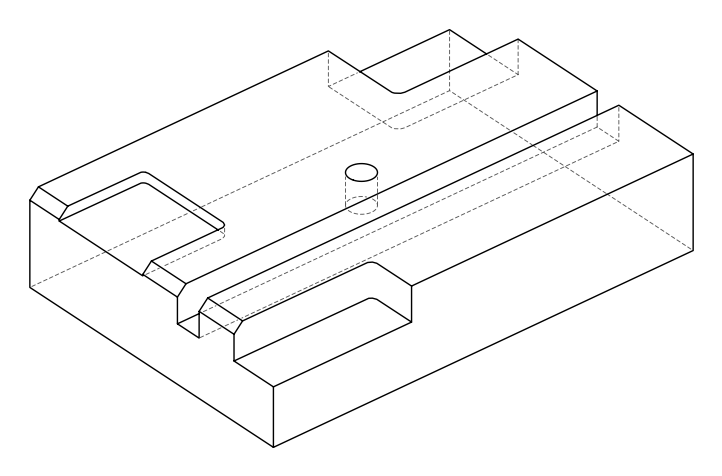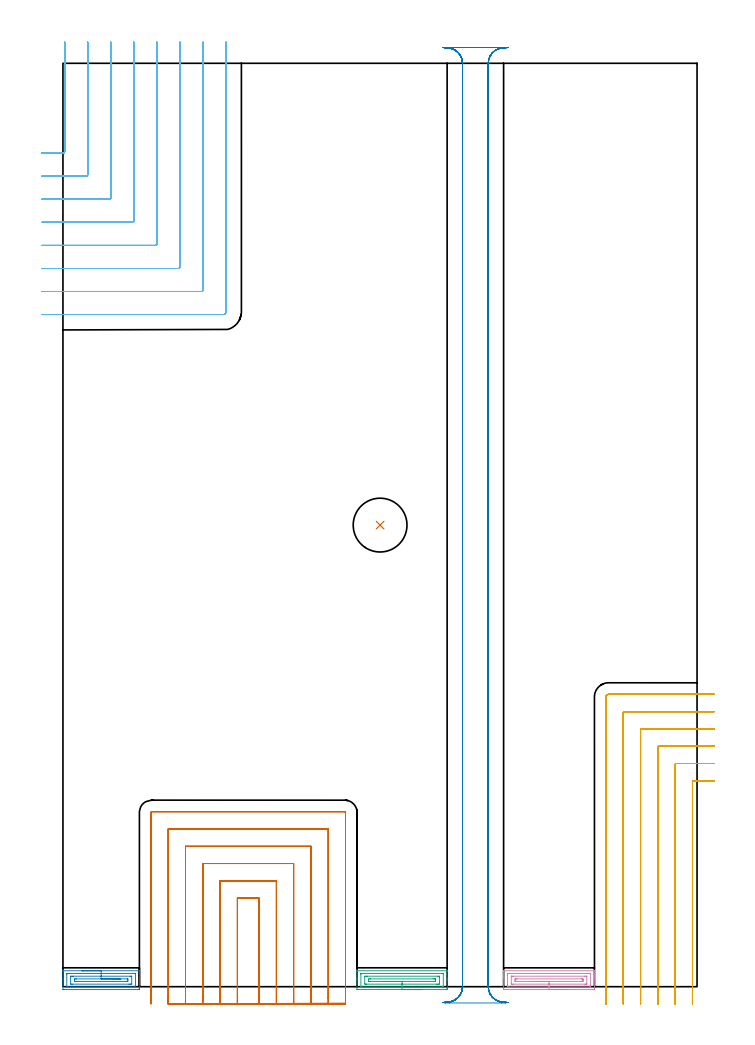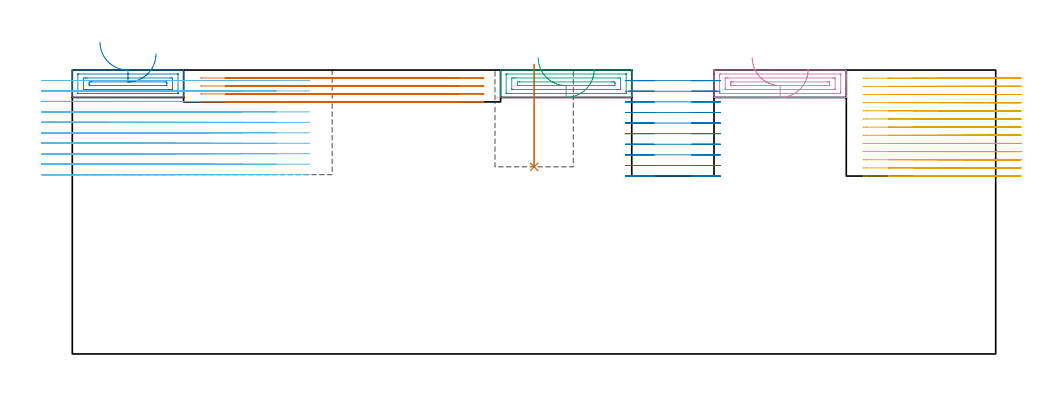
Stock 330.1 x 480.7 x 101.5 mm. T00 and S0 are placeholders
(PLAN: 8 operations, 5 tool changes, 98.4 min)
(1 INDEXABLE_INSERT_DRILL_BLIND_HOLE_FROM_SOLID | STEP1POCKET | UGT0302_007 | 0.15 min | 21280 mm3)
(2 AREA_MILL | FG_CHAMFER_SURFACE | UGT0205_001 | 1.48 min | 2188 mm3)
(3 AREA_MILL_1 | FG_CHAMFER_SURFACE_1 | UGT0205_001 | 1.71 min | 2808 mm3)
(4 AREA_MILL_2 | FG_CHAMFER_SURFACE_2 | UGT0205_001 | 1.72 min | 2829 mm3)
(5 MILL_CORNER_NOTCH_RECTANGULAR | CORNER_NOTCH_RECTANGULAR | NXT0201_011 | Follow Part, ap 3, ae 75% | 29.39 min | 319500 mm3)
(6 MILL_CORNER_NOTCH_RECTANGULAR_1 | CORNER_NOTCH_RECTANGULAR_1 | NXT0201_012 | Follow Part, ap 4, ae 75% | 26.9 min | 481570 mm3)
(7 MILL_SLOT | SLOT_PARTIAL_RECTANGULAR | NXT0201_011 | Follow Part, ap 3, ae 75% | 14.96 min | 124641 mm3)
(8 MILL_RECTANGULAR_SLOT | SLOT_RECTANGULAR | NXT0201_012 | Follow Part, ap 4, ae 75% | 22.13 min | 535067 mm3)
(TOOL UGT0302_007 | Indexable Insert Drill 28mm | D28 PA180 FL50 Z2)
(TOOL UGT0205_001 | Chamfer Mill 20 x 3 x 45 deg. | D20 FL50 Z2)
(TOOL NXT0201_011 | ENDMILL 12mm [2P460-1200-NA 1630] | D12 FL38 Z6)
(TOOL NXT0201_012 | ENDMILL 16mm [2P460-1600-NA 1630] | D16 FL38 Z6)
(OP 1 INDEXABLE_INSERT_DRILL_BLIND_HOLE_FROM_SOLID)
G17 G21 G94 G90
T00 M6
G54
G17 G0 G90 X165.1 Y240.3 S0 M3
G43 Z111.5 H0
G94 G81 G98 Z66.9 F250. R103.5
G80
M5
M2
(OP 2 AREA_MILL)
G17 G21 G94 G90
T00 M6
G54
G17 G0 G90 X9.9 Y8.3 S1061 M3
G43 Z111.5 H0
G94 G1 X9.938 Z110.628 F250.
X10.052 Z109.763
X10.241 Z108.912
X10.503 Z108.08
X10.837 Z107.274
X11.24 Z106.5
X11.708 Z105.764
X12.24 Z105.072
X12.829 Z104.429
X13.472 Z103.839
X14.164 Z103.308
X14.9 Z102.84
X15.674 Z102.437
X16.48 Z102.103
X17.312 Z101.841
X18.164 Z101.652
X19.028 Z101.538
X19.9 Z101.5
X39.768
X39.79 Y8.295 Z101.494
X39.8 Y8.23 Z101.429
Y4.22 Z97.419
Y3.403 Z96.596
Y-1.018 Z92.177
X39.796 Y-1.432 Z91.763
X39.79 Y-1.491 Z91.704
X39.73 Y-1.498 Z91.698
X39.327 Y-1.5 Z91.7
X0.473
X0.065 Y-1.493 Z91.703
X0.01 Y-1.491 Z91.705
X0. Y-1.428 Z91.768
Y3.4 Z96.593
Y4.22 Z97.419
X0.001 Y8.233 Z101.432
X0.01 Y8.295 Z101.494
X0.032 Y8.3 Z101.5
X19.9
Y6.886 Z100.086
X37.61 Y6.885 Z100.085
X37.755 Y6.881 Z100.081
X37.784 Y6.879 Z100.079
X37.791 Y6.862 Z100.062
X37.797 Y6.836 Z100.036
X37.799 Y6.809 Z100.009
Y0.27 Z93.47
X37.797 Y0.11 Z93.31
X37.791 Y-0.017 Z93.183
X37.786 Y-0.08 Z93.12
X37.768 Y-0.081 Z93.119
X37.561 Y-0.085 Z93.115
X2.19
X2.045 Y-0.081 Z93.119
X2.016 Y-0.079 Z93.121
X2.009 Y-0.062 Z93.138
X2.003 Y-0.036 Z93.164
X2.001 Y-0.009 Z93.191
Y6.53 Z99.73
X2.003 Y6.69 Z99.89
X2.009 Y6.818 Z100.018
X2.014 Y6.88 Z100.08
X2.032 Y6.881 Z100.081
X2.24 Y6.885 Z100.085
X19.9 Y6.886 Z100.086
Y5.471 Z98.671
X34.911
X35.493 Y5.469 Z98.669
X35.794 Y5.464 Z98.664
X35.8 Y5.167 Z98.367
Y1.633 Z94.833
X35.794 Y1.335 Z94.535
X35.214 Y1.33 Z94.53
X34.911 Y1.329 Z94.529
X34.333 Y1.328 Z94.528
X4.889 Y1.329 Z94.529
X4.307 Y1.331 Z94.531
X4.006 Y1.336 Z94.536
X4. Y1.633 Z94.833
Y1.638 Z94.838
Y5.167 Z98.367
X4.006 Y5.464 Z98.664
X4.586 Y5.47 Z98.67
X4.889 Y5.471 Z98.671
X5.468
X19.9
Y4.057 Z97.257
X33.372 Y4.056 Z97.256
X33.79 Y4.049 Z97.249
X33.8 Y3.629 Z96.829
X33.799 Y3.4 Z96.6
X33.793 Y2.752 Z95.952
X33.145 Y2.744 Z95.944
X32.919 Y2.743 Z95.943
X6.428
X6.01 Y2.751 Z95.951
X6. Y3.171 Z96.371
X6.001 Y3.4 Z96.6
X6.007 Y4.048 Z97.248
X6.655 Y4.056 Z97.256
X6.881 Y4.057 Z97.257
X19.9
X20.772 Z97.295
X21.636 Z97.409
X22.488 Z97.598
X23.32 Z97.86
X24.126 Z98.194
X24.9 Z98.597
X25.636 Z99.066
X26.328 Z99.597
X26.971 Z100.186
X27.56 Z100.829
X28.092 Z101.521
X28.56 Z102.257
X28.963 Z103.031
X29.297 Z103.837
X29.559 Z104.669
X29.748 Z105.521
X29.862 Z106.386
X29.9 Z107.257
G0 Z111.5
M5
M2
(OP 3 AREA_MILL_1)
G17 G21 G94 G90
T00 M6
G54
G17 G0 G90 X186.55 Y-1.5 S1061 M3
G43 Z111.5 H0
Z101.7
G94 G1 X186.512 Z100.828 F250.
X186.398 Z99.964
X186.209 Z99.112
X185.947 Z98.28
X185.613 Z97.474
X185.21 Z96.7
X184.742 Z95.964
X184.21 Z95.272
X183.621 Z94.629
X182.978 Z94.04
X182.286 Z93.508
X181.55 Z93.04
X180.776 Z92.637
X179.97 Z92.303
X179.138 Z92.041
X178.286 Z91.852
X177.422 Z91.738
X176.55 Z91.7
X153.58
X153.172 Y-1.494 Z91.702
X153.11 Y-1.491 Z91.705
X153.1 Y-1.422 Z91.774
Y3.4 Z96.593
Y4.208 Z97.407
Y4.284 Z97.482
X153.101 Y8.219 Z101.418
X153.11 Y8.295 Z101.493
X153.138 Y8.3 Z101.5
X199.962
X199.99 Y8.295 Z101.493
X200. Y8.217 Z101.416
Y4.208 Z97.407
Y3.403 Z96.597
Y-0.614 Z92.581
X199.997 Y-1.018 Z92.177
X199.993 Y-1.491 Z91.705
X199.52 Y-1.5 Z91.7
X176.55
Y-0.086 Z93.114
X155.297 Y-0.085 Z93.115
X155.151 Y-0.081 Z93.119
X155.12 Y-0.079 Z93.121
X155.11 Y-0.064 Z93.136
X155.104 Y-0.036 Z93.164
X155.102 Y-0.007 Z93.193
X155.1 Y0.112 Z93.312
X155.101 Y6.544 Z99.744
X155.102 Y6.709 Z99.909
X155.107 Y6.84 Z100.04
X155.11 Y6.878 Z100.078
X155.115 Y6.88 Z100.08
X155.138 Y6.882 Z100.082
X155.347 Y6.885 Z100.085
X155.396 Y6.886 Z100.086
X197.803 Y6.885 Z100.085
X197.949 Y6.881 Z100.081
X197.98 Y6.879 Z100.079
X197.99 Y6.864 Z100.064
X197.995 Y6.836 Z100.036
X197.998 Y6.807 Z100.007
X198. Y6.688 Z99.888
X197.999 Y0.256 Z93.456
X197.998 Y0.091 Z93.291
X197.993 Y-0.04 Z93.16
X197.99 Y-0.078 Z93.122
X197.985 Y-0.08 Z93.12
X197.962 Y-0.082 Z93.118
X197.753 Y-0.085 Z93.115
X197.704 Y-0.086 Z93.114
X176.55
Y1.328 Z94.528
X157.997 Y1.329 Z94.529
X157.415 Y1.331 Z94.531
X157.114 Y1.336 Z94.536
X157.101 Y1.633 Z94.833
X157.1 Y1.646 Z94.846
Y5.181 Z98.381
X157.114 Y5.464 Z98.664
X157.694 Y5.47 Z98.67
X157.997 Y5.471 Z98.671
X158.576
X195.103
X195.685 Y5.469 Z98.669
X195.986 Y5.464 Z98.664
X195.999 Y5.167 Z98.367
X196. Y5.154 Z98.354
Y1.619 Z94.819
X195.986 Y1.336 Z94.536
X195.406 Y1.33 Z94.53
X195.103 Y1.329 Z94.529
X194.524 Y1.328 Z94.528
X176.55
Y2.743 Z95.943
X159.764 Y2.744 Z95.944
X159.536 Y2.745 Z95.945
X159.113 Y2.75 Z95.95
X159.103 Y3.177 Z96.377
X159.105 Y3.4 Z96.6
X159.114 Y4.05 Z97.25
X159.764 Y4.055 Z97.255
X159.991 Y4.057 Z97.257
X192.679
X193.336 Y4.056 Z97.256
X193.564 Y4.055 Z97.255
X193.987 Y4.05 Z97.25
X193.997 Y3.623 Z96.823
X193.995 Y3.4 Z96.6
X193.986 Y2.75 Z95.95
X193.336 Y2.745 Z95.945
X193.109 Y2.743 Z95.943
X176.55
X175.678 Z95.981
X174.813 Z96.095
X173.962 Z96.283
X173.13 Z96.546
X172.324 Z96.88
X171.55 Z97.282
X170.814 Z97.751
X170.122 Z98.282
X169.479 Z98.872
X168.89 Z99.515
X168.358 Z100.207
X167.89 Z100.943
X167.487 Z101.716
X167.153 Z102.522
X166.891 Z103.354
X166.702 Z104.206
X166.588 Z105.071
X166.55 Z105.943
G0 Z111.5
M5
M2
(OP 4 AREA_MILL_2)
G17 G21 G94 G90
T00 M6
G54
G17 G0 G90 X263.05 Y-1.5 S1061 M3
G43 Z111.5 H0
Z101.7
G94 G1 X263.012 Z100.828 F250.
X262.898 Z99.964
X262.709 Z99.112
X262.447 Z98.28
X262.113 Z97.474
X261.71 Z96.7
X261.242 Z95.964
X260.71 Z95.272
X260.121 Z94.629
X259.478 Z94.04
X258.786 Z93.508
X258.05 Z93.04
X257.276 Z92.637
X256.47 Z92.303
X255.638 Z92.041
X254.786 Z91.852
X253.922 Z91.738
X253.05 Z91.7
X229.95
X229.471 Y-1.494 Z91.703
X229.408 Y-1.491 Z91.705
X229.4 Y-1.018 Z92.178
Y4.284 Z97.477
Y4.957 Z98.155
Y5.167 Z98.364
Y5.841 Z99.038
Y6.051 Z99.247
Y6.47 Z99.669
Y7.399 Z100.597
Y7.818 Z101.016
X229.401 Y8.073 Z101.271
X229.41 Y8.294 Z101.492
X229.506 Y8.3 Z101.5
X276.594
X276.69 Y8.294 Z101.492
X276.7 Y8.071 Z101.27
Y6.47 Z99.669
Y6.051 Z99.247
Y5.841 Z99.038
Y5.167 Z98.364
Y4.958 Z98.155
Y4.284 Z97.477
Y-1.018 Z92.178
X276.697 Y-1.358 Z91.838
X276.69 Y-1.491 Z91.705
X276.556 Y-1.499 Z91.699
X276.15 Y-1.5 Z91.7
X253.05
Y-0.086 Z93.114
X231.677 Y-0.085 Z93.115
X231.514 Y-0.082 Z93.118
X231.434 Y-0.079 Z93.121
X231.409 Y-0.072 Z93.128
X231.406 Y-0.048 Z93.152
X231.402 Y0.015 Z93.215
X231.4 Y0.19 Z93.39
X231.401 Y6.051 Z99.251
X231.402 Y6.374 Z99.574
X231.41 Y6.7 Z99.9
X231.421 Y6.879 Z100.079
X231.517 Y6.882 Z100.082
X231.727 Y6.885 Z100.085
X274.423
X274.586 Y6.882 Z100.082
X274.666 Y6.879 Z100.079
X274.691 Y6.872 Z100.072
X274.694 Y6.848 Z100.048
X274.697 Y6.785 Z99.985
X274.7 Y6.61 Z99.81
Y0.749 Z93.949
X274.698 Y0.426 Z93.626
X274.69 Y0.1 Z93.3
X274.679 Y-0.079 Z93.121
X274.583 Y-0.082 Z93.118
X274.373 Y-0.085 Z93.115
X253.05 Y-0.086 Z93.114
Y1.328 Z94.528
X234.392 Y1.329 Z94.529
X233.808 Y1.33 Z94.53
X233.504 Y1.333 Z94.533
X233.412 Y1.335 Z94.535
X233.404 Y1.53 Z94.73
X233.401 Y1.633 Z94.833
Y5.27 Z98.47
X233.405 Y5.373 Z98.573
X233.41 Y5.441 Z98.641
X233.417 Y5.466 Z98.666
X233.429 Y5.467 Z98.667
X233.504 Y5.469 Z98.669
X234.086 Y5.471 Z98.671
X234.392
X271.708
X272.292 Y5.47 Z98.67
X272.596 Y5.466 Z98.666
X272.688 Y5.465 Z98.665
X272.696 Y5.27 Z98.47
X272.698 Y5.167 Z98.367
X272.699 Y1.53 Z94.73
X272.695 Y1.427 Z94.627
X272.69 Y1.359 Z94.559
X272.683 Y1.334 Z94.534
X272.671 Y1.333 Z94.533
X272.596 Y1.331 Z94.531
X272.014 Y1.329 Z94.529
X271.708 Y1.328 Z94.528
X253.05
Y2.743 Z95.943
X236.169
X235.94 Y2.744 Z95.944
X235.46 Y2.75 Z95.95
X235.41 Y2.751 Z95.951
X235.406 Y2.822 Z96.022
X235.402 Y2.975 Z96.175
X235.4 Y3.281 Z96.481
X235.401 Y3.4 Z96.6
X235.405 Y3.782 Z96.982
X235.41 Y3.973 Z97.173
X235.423 Y4.051 Z97.251
X235.513 Y4.053 Z97.253
X236.169 Y4.057 Z97.257
X236.397
X269.931
X270.16 Y4.056 Z97.256
X270.64 Y4.05 Z97.25
X270.69 Y4.049 Z97.249
X270.694 Y3.978 Z97.178
X270.698 Y3.825 Z97.025
X270.7 Y3.519 Z96.719
X270.699 Y3.4 Z96.6
X270.695 Y3.018 Z96.218
X270.69 Y2.827 Z96.027
X270.677 Y2.749 Z95.949
X270.588 Y2.747 Z95.947
X269.931 Y2.743 Z95.943
X269.703
X253.05
X252.178 Z95.981
X251.314 Z96.095
X250.462 Z96.283
X249.63 Z96.546
X248.824 Z96.88
X248.05 Z97.282
X247.314 Z97.751
X246.622 Z98.282
X245.979 Z98.872
X245.39 Z99.515
X244.858 Z100.207
X244.39 Z100.943
X243.987 Z101.716
X243.653 Z102.522
X243.391 Z103.354
X243.202 Z104.206
X243.088 Z105.071
X243.05 Z105.943
G0 Z111.5
M5
M2
(OP 5 MILL_CORNER_NOTCH_RECTANGULAR)
G17 G21 G94 G90
T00 M6
G54
G17 G0 G90 X339.1 Y107.2 S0 M3
G43 Z111.5 H1
Z98.585
G94 G1 X336.1 F250.
X328.295 F500.
G3 X327.7 Y106.605 R0.6
G1 Y-5.561
G2 X327.698 Y-6. R45.
G1 X327.669 Y-9. F250.
G0 Z111.5
X339.1 Y116.2
Z98.585
G1 X336.1
X319.295 F500.
G3 X318.7 Y115.605 R0.6
G1 Y-5.561
G2 X318.697 Y-6. R36.
G1 X318.661 Y-9. F250.
G0 Z111.5
X339.1 Y125.2
Z98.585
G1 X336.1
X310.295 F500.
G3 X309.7 Y124.605 R0.6
G1 Y-5.561
G2 X309.696 Y-6. R27.
G1 X309.648 Y-9. F250.
G0 Z111.5
X339.1 Y134.2
Z98.585
G1 X336.1
X301.296 F500.
G3 X300.7 Y133.604 R0.6
G1 Y-5.561
G2 X300.695 Y-6. R18.
G1 X300.622 Y-8.999 F250.
G0 Z111.5
X339.1 Y143.2
Z98.585
G1 X336.1
X292.296 F500.
G3 X291.7 Y142.604 R0.6
G1 Y-5.561
G2 X291.689 Y-6. R9.
G1 X291.543 Y-8.996 F250.
G0 Z111.5
X339.1 Y152.2
Z98.585
G1 X336.1
X284. F500.
G3 X282.7 Y150.9 R1.3
G1 Y-5.561
Y-8.561 F250.
G0 Z111.5
X339.1 Y107.2
Z95.669
G1 X336.1
X328.295 F500.
G3 X327.7 Y106.605 R0.6
G1 Y-6.
Y-9. F250.
G0 Z111.5
X339.1 Y116.2
Z95.669
G1 X336.1
X319.295 F500.
G3 X318.7 Y115.605 R0.6
G1 Y-6.
Y-9. F250.
G0 Z111.5
X339.1 Y125.2
Z95.669
G1 X336.1
X310.295 F500.
G3 X309.7 Y124.605 R0.6
G1 Y-6.
Y-9. F250.
G0 Z111.5
X339.1 Y134.2
Z95.669
G1 X336.1
X301.296 F500.
G3 X300.7 Y133.604 R0.6
G1 Y-6.
Y-9. F250.
G0 Z111.5
X339.1 Y143.2
Z95.669
G1 X336.1
X292.296 F500.
G3 X291.7 Y142.604 R0.6
G1 Y-6.
Y-9. F250.
G0 Z111.5
X339.1 Y152.2
Z95.669
G1 X336.1
X284. F500.
G3 X282.7 Y150.9 R1.3
G1 Y-6.
Y-9. F250.
G0 Z111.5
X339.1 Y107.2
Z92.754
G1 X336.1
X328.295 F500.
G3 X327.7 Y106.605 R0.6
G1 Y-6.
Y-9. F250.
G0 Z111.5
X339.1 Y116.2
Z92.754
G1 X336.1
X319.295 F500.
G3 X318.7 Y115.605 R0.6
G1 Y-6.
Y-9. F250.
G0 Z111.5
X339.1 Y125.2
Z92.754
G1 X336.1
X310.295 F500.
G3 X309.7 Y124.605 R0.6
G1 Y-6.
Y-9. F250.
G0 Z111.5
X339.1 Y134.2
Z92.754
G1 X336.1
X301.296 F500.
G3 X300.7 Y133.604 R0.6
G1 Y-6.
Y-9. F250.
G0 Z111.5
X339.1 Y143.2
Z92.754
G1 X336.1
X292.296 F500.
G3 X291.7 Y142.604 R0.6
G1 Y-6.
Y-9. F250.
G0 Z111.5
X339.1 Y152.2
Z92.754
G1 X336.1
X284. F500.
G3 X282.7 Y150.9 R1.3
G1 Y-6.
Y-9. F250.
G0 Z111.5
X339.1 Y107.2
Z89.838
G1 X336.1
X328.295 F500.
G3 X327.7 Y106.605 R0.6
G1 Y-6.
Y-9. F250.
G0 Z111.5
X339.1 Y116.2
Z89.838
G1 X336.1
X319.295 F500.
G3 X318.7 Y115.605 R0.6
G1 Y-6.
Y-9. F250.
G0 Z111.5
X339.1 Y125.2
Z89.838
G1 X336.1
X310.295 F500.
G3 X309.7 Y124.605 R0.6
G1 Y-6.
Y-9. F250.
G0 Z111.5
X339.1 Y134.2
Z89.838
G1 X336.1
X301.296 F500.
G3 X300.7 Y133.604 R0.6
G1 Y-6.
Y-9. F250.
G0 Z111.5
X339.1 Y143.2
Z89.838
G1 X336.1
X292.296 F500.
G3 X291.7 Y142.604 R0.6
G1 Y-6.
Y-9. F250.
G0 Z111.5
X339.1 Y152.2
Z89.838
G1 X336.1
X284. F500.
G3 X282.7 Y150.9 R1.3
G1 Y-6.
Y-9. F250.
G0 Z111.5
X339.1 Y107.2
Z86.923
G1 X336.1
X328.295 F500.
G3 X327.7 Y106.605 R0.6
G1 Y-6.
Y-9. F250.
G0 Z111.5
X339.1 Y116.2
Z86.923
G1 X336.1
X319.295 F500.
G3 X318.7 Y115.605 R0.6
G1 Y-6.
Y-9. F250.
G0 Z111.5
X339.1 Y125.2
Z86.923
G1 X336.1
X310.295 F500.
G3 X309.7 Y124.605 R0.6
G1 Y-6.
Y-9. F250.
G0 Z111.5
X339.1 Y134.2
Z86.923
G1 X336.1
X301.296 F500.
G3 X300.7 Y133.604 R0.6
G1 Y-6.
Y-9. F250.
G0 Z111.5
X339.1 Y143.2
Z86.923
G1 X336.1
X292.296 F500.
G3 X291.7 Y142.604 R0.6
G1 Y-6.
Y-9. F250.
G0 Z111.5
X339.1 Y152.2
Z86.923
G1 X336.1
X284. F500.
G3 X282.7 Y150.9 R1.3
G1 Y-6.
Y-9. F250.
G0 Z111.5
X339.1 Y107.2
Z84.008
G1 X336.1
X328.295 F500.
G3 X327.7 Y106.605 R0.6
G1 Y-6.
Y-9. F250.
G0 Z111.5
X339.1 Y116.2
Z84.008
G1 X336.1
X319.295 F500.
G3 X318.7 Y115.605 R0.6
G1 Y-6.
Y-9. F250.
G0 Z111.5
X339.1 Y125.2
Z84.008
G1 X336.1
X310.295 F500.
G3 X309.7 Y124.605 R0.6
G1 Y-6.
Y-9. F250.
G0 Z111.5
X339.1 Y134.2
Z84.008
G1 X336.1
X301.296 F500.
G3 X300.7 Y133.604 R0.6
G1 Y-6.
Y-9. F250.
G0 Z111.5
X339.1 Y143.2
Z84.008
G1 X336.1
X292.296 F500.
G3 X291.7 Y142.604 R0.6
G1 Y-6.
Y-9. F250.
G0 Z111.5
X339.1 Y152.2
Z84.008
G1 X336.1
X284. F500.
G3 X282.7 Y150.9 R1.3
G1 Y-6.
Y-9. F250.
G0 Z111.5
X339.1 Y107.2
Z81.092
G1 X336.1
X328.295 F500.
G3 X327.7 Y106.605 R0.6
G1 Y-6.
Y-9. F250.
G0 Z111.5
X339.1 Y116.2
Z81.092
G1 X336.1
X319.295 F500.
G3 X318.7 Y115.605 R0.6
G1 Y-6.
Y-9. F250.
G0 Z111.5
X339.1 Y125.2
Z81.092
G1 X336.1
X310.295 F500.
G3 X309.7 Y124.605 R0.6
G1 Y-6.
Y-9. F250.
G0 Z111.5
X339.1 Y134.2
Z81.092
G1 X336.1
X301.296 F500.
G3 X300.7 Y133.604 R0.6
G1 Y-6.
Y-9. F250.
G0 Z111.5
X339.1 Y143.2
Z81.092
G1 X336.1
X292.296 F500.
G3 X291.7 Y142.604 R0.6
G1 Y-6.
Y-9. F250.
G0 Z111.5
X339.1 Y152.2
Z81.092
G1 X336.1
X284. F500.
G3 X282.7 Y150.9 R1.3
G1 Y-6.
Y-9. F250.
G0 Z111.5
X339.1 Y107.2
Z78.177
G1 X336.1
X328.295 F500.
G3 X327.7 Y106.605 R0.6
G1 Y-6.
Y-9. F250.
G0 Z111.5
X339.1 Y116.2
Z78.177
G1 X336.1
X319.295 F500.
G3 X318.7 Y115.605 R0.6
G1 Y-6.
Y-9. F250.
G0 Z111.5
X339.1 Y125.2
Z78.177
G1 X336.1
X310.295 F500.
G3 X309.7 Y124.605 R0.6
G1 Y-6.
Y-9. F250.
G0 Z111.5
X339.1 Y134.2
Z78.177
G1 X336.1
X301.296 F500.
G3 X300.7 Y133.604 R0.6
G1 Y-6.
Y-9. F250.
G0 Z111.5
X339.1 Y143.2
Z78.177
G1 X336.1
X292.296 F500.
G3 X291.7 Y142.604 R0.6
G1 Y-6.
Y-9. F250.
G0 Z111.5
X339.1 Y152.2
Z78.177
G1 X336.1
X284. F500.
G3 X282.7 Y150.9 R1.3
G1 Y-6.
Y-9. F250.
G0 Z111.5
X339.1 Y107.2
Z75.262
G1 X336.1
X328.295 F500.
G3 X327.7 Y106.605 R0.6
G1 Y-6.
Y-9. F250.
G0 Z111.5
X339.1 Y116.2
Z75.262
G1 X336.1
X319.295 F500.
G3 X318.7 Y115.605 R0.6
G1 Y-6.
Y-9. F250.
G0 Z111.5
X339.1 Y125.2
Z75.262
G1 X336.1
X310.295 F500.
G3 X309.7 Y124.605 R0.6
G1 Y-6.
Y-9. F250.
G0 Z111.5
X339.1 Y134.2
Z75.262
G1 X336.1
X301.296 F500.
G3 X300.7 Y133.604 R0.6
G1 Y-6.
Y-9. F250.
G0 Z111.5
X339.1 Y143.2
Z75.262
G1 X336.1
X292.296 F500.
G3 X291.7 Y142.604 R0.6
G1 Y-6.
Y-9. F250.
G0 Z111.5
X339.1 Y152.2
Z75.262
G1 X336.1
X284. F500.
G3 X282.7 Y150.9 R1.3
G1 Y-6.
Y-9. F250.
G0 Z111.5
X339.1 Y107.2
Z72.346
G1 X336.1
X328.295 F500.
G3 X327.7 Y106.605 R0.6
G1 Y-6.
Y-9. F250.
G0 Z111.5
X339.1 Y116.2
Z72.346
G1 X336.1
X319.295 F500.
G3 X318.7 Y115.605 R0.6
G1 Y-6.
Y-9. F250.
G0 Z111.5
X339.1 Y125.2
Z72.346
G1 X336.1
X310.295 F500.
G3 X309.7 Y124.605 R0.6
G1 Y-6.
Y-9. F250.
G0 Z111.5
X339.1 Y134.2
Z72.346
G1 X336.1
X301.296 F500.
G3 X300.7 Y133.604 R0.6
G1 Y-6.
Y-9. F250.
G0 Z111.5
X339.1 Y143.2
Z72.346
G1 X336.1
X292.296 F500.
G3 X291.7 Y142.604 R0.6
G1 Y-6.
Y-9. F250.
G0 Z111.5
X339.1 Y152.2
Z72.346
G1 X336.1
X284. F500.
G3 X282.7 Y150.9 R1.3
G1 Y-6.
Y-9. F250.
G0 Z111.5
X339.1 Y107.2
Z69.431
G1 X336.1
X328.295 F500.
G3 X327.7 Y106.605 R0.6
G1 Y-6.
Y-9. F250.
G0 Z111.5
X339.1 Y116.2
Z69.431
G1 X336.1
X319.295 F500.
G3 X318.7 Y115.605 R0.6
G1 Y-6.
Y-9. F250.
G0 Z111.5
X339.1 Y125.2
Z69.431
G1 X336.1
X310.295 F500.
G3 X309.7 Y124.605 R0.6
G1 Y-6.
Y-9. F250.
G0 Z111.5
X339.1 Y134.2
Z69.431
G1 X336.1
X301.296 F500.
G3 X300.7 Y133.604 R0.6
G1 Y-6.
Y-9. F250.
G0 Z111.5
X339.1 Y143.2
Z69.431
G1 X336.1
X292.296 F500.
G3 X291.7 Y142.604 R0.6
G1 Y-6.
Y-9. F250.
G0 Z111.5
X339.1 Y152.2
Z69.431
G1 X336.1
X284. F500.
G3 X282.7 Y150.9 R1.3
G1 Y-6.
Y-9. F250.
G0 Z111.5
X339.1 Y107.2
Z66.515
G1 X336.1
X328.295 F500.
G3 X327.7 Y106.605 R0.6
G1 Y-6.
Y-9. F250.
G0 Z111.5
X339.1 Y116.2
Z66.515
G1 X336.1
X319.295 F500.
G3 X318.7 Y115.605 R0.6
G1 Y-6.
Y-9. F250.
G0 Z111.5
X339.1 Y125.2
Z66.515
G1 X336.1
X310.295 F500.
G3 X309.7 Y124.605 R0.6
G1 Y-6.
Y-9. F250.
G0 Z111.5
X339.1 Y134.2
Z66.515
G1 X336.1
X301.296 F500.
G3 X300.7 Y133.604 R0.6
G1 Y-6.
Y-9. F250.
G0 Z111.5
X339.1 Y143.2
Z66.515
G1 X336.1
X292.296 F500.
G3 X291.7 Y142.604 R0.6
G1 Y-6.
Y-9. F250.
G0 Z111.5
X339.1 Y152.2
Z66.515
G1 X336.1
X284. F500.
G3 X282.7 Y150.9 R1.3
G1 Y-6.
Y-9. F250.
G0 Z111.5
X339.1 Y107.2
Z63.6
G1 X336.1
X328.295 F500.
G3 X327.7 Y106.605 R0.6
G1 Y-6.
Y-9. F250.
G0 Z111.5
X339.1 Y116.2
Z63.6
G1 X336.1
X319.295 F500.
G3 X318.7 Y115.605 R0.6
G1 Y-6.
Y-9. F250.
G0 Z111.5
X339.1 Y125.2
Z63.6
G1 X336.1
X310.295 F500.
G3 X309.7 Y124.605 R0.6
G1 Y-6.
Y-9. F250.
G0 Z111.5
X339.1 Y134.2
Z63.6
G1 X336.1
X301.296 F500.
G3 X300.7 Y133.604 R0.6
G1 Y-6.
Y-9. F250.
G0 Z111.5
X339.1 Y143.2
Z63.6
G1 X336.1
X292.296 F500.
G3 X291.7 Y142.604 R0.6
G1 Y-6.
Y-9. F250.
G0 Z111.5
X339.1 Y152.2
Z63.6
G1 X336.1
X284. F500.
G3 X282.7 Y150.9 R1.3
G1 Y-6.
Y-9. F250.
G0 Z111.5
M5
M2
(OP 6 MILL_CORNER_NOTCH_RECTANGULAR_1)
G17 G21 G94 G90
T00 M6
G54
G17 G0 G90 X-11. Y433.9 S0 M3
G43 Z111.5 H1
Z97.76
G94 G1 X-8. F250.
X0.107 F500.
G3 X0.9 Y434.693 R0.8
G1 Y488.7
Y491.7 F250.
G0 Z111.5
X-11. Y421.9
Z97.76
G1 X-8.
X12.106 F500.
G3 X12.9 Y422.694 R0.8
G1 Y488.7
Y491.7 F250.
G0 Z111.5
X-11. Y409.9
Z97.76
G1 X-8.
X24.106 F500.
G3 X24.9 Y410.694 R0.8
G1 Y488.7
Y491.7 F250.
G0 Z111.5
X-11. Y397.9
Z97.76
G1 X-8.
X36.106 F500.
G3 X36.9 Y398.694 R0.8
G1 Y488.7
Y491.7 F250.
G0 Z111.5
X-11. Y385.9
Z97.76
G1 X-8.
X48.105 F500.
G3 X48.9 Y386.695 R0.8
G1 Y488.7
Y491.7 F250.
G0 Z111.5
X-11. Y373.9
Z97.76
G1 X-8.
X60.105 F500.
G3 X60.9 Y374.695 R0.8
G1 Y488.7
Y491.7 F250.
G0 Z111.5
X-11. Y361.9
Z97.76
G1 X-8.
X72.105 F500.
G3 X72.9 Y362.695 R0.8
G1 Y488.7
Y491.7 F250.
G0 Z111.5
X-11. Y349.9
Z97.76
G1 X-8.
X83.4 F500.
G3 X84.9 Y351.4 R1.5
G1 Y488.7
Y491.7 F250.
G0 Z111.5
X-11. Y433.9
Z94.02
G1 X-8.
X0.107 F500.
G3 X0.9 Y434.693 R0.8
G1 Y488.7
Y491.7 F250.
G0 Z111.5
X-11. Y421.9
Z94.02
G1 X-8.
X12.106 F500.
G3 X12.9 Y422.694 R0.8
G1 Y488.7
Y491.7 F250.
G0 Z111.5
X-11. Y409.9
Z94.02
G1 X-8.
X24.106 F500.
G3 X24.9 Y410.694 R0.8
G1 Y488.7
Y491.7 F250.
G0 Z111.5
X-11. Y397.9
Z94.02
G1 X-8.
X36.106 F500.
G3 X36.9 Y398.694 R0.8
G1 Y488.7
Y491.7 F250.
G0 Z111.5
X-11. Y385.9
Z94.02
G1 X-8.
X48.105 F500.
G3 X48.9 Y386.695 R0.8
G1 Y488.7
Y491.7 F250.
G0 Z111.5
X-11. Y373.9
Z94.02
G1 X-8.
X60.105 F500.
G3 X60.9 Y374.695 R0.8
G1 Y488.7
Y491.7 F250.
G0 Z111.5
X-11. Y361.9
Z94.02
G1 X-8.
X72.105 F500.
G3 X72.9 Y362.695 R0.8
G1 Y488.7
Y491.7 F250.
G0 Z111.5
X-11. Y349.9
Z94.02
G1 X-8.
X83.4 F500.
G3 X84.9 Y351.4 R1.5
G1 Y488.7
Y491.7 F250.
G0 Z111.5
X-11. Y433.9
Z90.28
G1 X-8.
X0.107 F500.
G3 X0.9 Y434.693 R0.8
G1 Y488.7
Y491.7 F250.
G0 Z111.5
X-11. Y421.9
Z90.28
G1 X-8.
X12.106 F500.
G3 X12.9 Y422.694 R0.8
G1 Y488.7
Y491.7 F250.
G0 Z111.5
X-11. Y409.9
Z90.28
G1 X-8.
X24.106 F500.
G3 X24.9 Y410.694 R0.8
G1 Y488.7
Y491.7 F250.
G0 Z111.5
X-11. Y397.9
Z90.28
G1 X-8.
X36.106 F500.
G3 X36.9 Y398.694 R0.8
G1 Y488.7
Y491.7 F250.
G0 Z111.5
X-11. Y385.9
Z90.28
G1 X-8.
X48.105 F500.
G3 X48.9 Y386.695 R0.8
G1 Y488.7
Y491.7 F250.
G0 Z111.5
X-11. Y373.9
Z90.28
G1 X-8.
X60.105 F500.
G3 X60.9 Y374.695 R0.8
G1 Y488.7
Y491.7 F250.
G0 Z111.5
X-11. Y361.9
Z90.28
G1 X-8.
X72.105 F500.
G3 X72.9 Y362.695 R0.8
G1 Y488.7
Y491.7 F250.
G0 Z111.5
X-11. Y349.9
Z90.28
G1 X-8.
X83.4 F500.
G3 X84.9 Y351.4 R1.5
G1 Y488.7
Y491.7 F250.
G0 Z111.5
X-11. Y433.9
Z86.54
G1 X-8.
X0.107 F500.
G3 X0.9 Y434.693 R0.8
G1 Y488.7
Y491.7 F250.
G0 Z111.5
X-11. Y421.9
Z86.54
G1 X-8.
X12.106 F500.
G3 X12.9 Y422.694 R0.8
G1 Y488.7
Y491.7 F250.
G0 Z111.5
X-11. Y409.9
Z86.54
G1 X-8.
X24.106 F500.
G3 X24.9 Y410.694 R0.8
G1 Y488.7
Y491.7 F250.
G0 Z111.5
X-11. Y397.9
Z86.54
G1 X-8.
X36.106 F500.
G3 X36.9 Y398.694 R0.8
G1 Y488.7
Y491.7 F250.
G0 Z111.5
X-11. Y385.9
Z86.54
G1 X-8.
X48.105 F500.
G3 X48.9 Y386.695 R0.8
G1 Y488.7
Y491.7 F250.
G0 Z111.5
X-11. Y373.9
Z86.54
G1 X-8.
X60.105 F500.
G3 X60.9 Y374.695 R0.8
G1 Y488.7
Y491.7 F250.
G0 Z111.5
X-11. Y361.9
Z86.54
G1 X-8.
X72.105 F500.
G3 X72.9 Y362.695 R0.8
G1 Y488.7
Y491.7 F250.
G0 Z111.5
X-11. Y349.9
Z86.54
G1 X-8.
X83.4 F500.
G3 X84.9 Y351.4 R1.5
G1 Y488.7
Y491.7 F250.
G0 Z111.5
X-11. Y433.9
Z82.8
G1 X-8.
X0.107 F500.
G3 X0.9 Y434.693 R0.8
G1 Y488.7
Y491.7 F250.
G0 Z111.5
X-11. Y421.9
Z82.8
G1 X-8.
X12.106 F500.
G3 X12.9 Y422.694 R0.8
G1 Y488.7
Y491.7 F250.
G0 Z111.5
X-11. Y409.9
Z82.8
G1 X-8.
X24.106 F500.
G3 X24.9 Y410.694 R0.8
G1 Y488.7
Y491.7 F250.
G0 Z111.5
X-11. Y397.9
Z82.8
G1 X-8.
X36.106 F500.
G3 X36.9 Y398.694 R0.8
G1 Y488.7
Y491.7 F250.
G0 Z111.5
X-11. Y385.9
Z82.8
G1 X-8.
X48.105 F500.
G3 X48.9 Y386.695 R0.8
G1 Y488.7
Y491.7 F250.
G0 Z111.5
X-11. Y373.9
Z82.8
G1 X-8.
X60.105 F500.
G3 X60.9 Y374.695 R0.8
G1 Y488.7
Y491.7 F250.
G0 Z111.5
X-11. Y361.9
Z82.8
G1 X-8.
X72.105 F500.
G3 X72.9 Y362.695 R0.8
G1 Y488.7
Y491.7 F250.
G0 Z111.5
X-11. Y349.9
Z82.8
G1 X-8.
X83.4 F500.
G3 X84.9 Y351.4 R1.5
G1 Y488.7
Y491.7 F250.
G0 Z111.5
X-11. Y433.9
Z79.06
G1 X-8.
X0.107 F500.
G3 X0.9 Y434.693 R0.8
G1 Y488.7
Y491.7 F250.
G0 Z111.5
X-11. Y421.9
Z79.06
G1 X-8.
X12.106 F500.
G3 X12.9 Y422.694 R0.8
G1 Y488.7
Y491.7 F250.
G0 Z111.5
X-11. Y409.9
Z79.06
G1 X-8.
X24.106 F500.
G3 X24.9 Y410.694 R0.8
G1 Y488.7
Y491.7 F250.
G0 Z111.5
X-11. Y397.9
Z79.06
G1 X-8.
X36.106 F500.
G3 X36.9 Y398.694 R0.8
G1 Y488.7
Y491.7 F250.
G0 Z111.5
X-11. Y385.9
Z79.06
G1 X-8.
X48.105 F500.
G3 X48.9 Y386.695 R0.8
G1 Y488.7
Y491.7 F250.
G0 Z111.5
X-11. Y373.9
Z79.06
G1 X-8.
X60.105 F500.
G3 X60.9 Y374.695 R0.8
G1 Y488.7
Y491.7 F250.
G0 Z111.5
X-11. Y361.9
Z79.06
G1 X-8.
X72.105 F500.
G3 X72.9 Y362.695 R0.8
G1 Y488.7
Y491.7 F250.
G0 Z111.5
X-11. Y349.9
Z79.06
G1 X-8.
X83.4 F500.
G3 X84.9 Y351.4 R1.5
G1 Y488.7
Y491.7 F250.
G0 Z111.5
X-11. Y433.9
Z75.32
G1 X-8.
X0.107 F500.
G3 X0.9 Y434.693 R0.8
G1 Y488.7
Y491.7 F250.
G0 Z111.5
X-11. Y421.9
Z75.32
G1 X-8.
X12.106 F500.
G3 X12.9 Y422.694 R0.8
G1 Y488.7
Y491.7 F250.
G0 Z111.5
X-11. Y409.9
Z75.32
G1 X-8.
X24.106 F500.
G3 X24.9 Y410.694 R0.8
G1 Y488.7
Y491.7 F250.
G0 Z111.5
X-11. Y397.9
Z75.32
G1 X-8.
X36.106 F500.
G3 X36.9 Y398.694 R0.8
G1 Y488.7
Y491.7 F250.
G0 Z111.5
X-11. Y385.9
Z75.32
G1 X-8.
X48.105 F500.
G3 X48.9 Y386.695 R0.8
G1 Y488.7
Y491.7 F250.
G0 Z111.5
X-11. Y373.9
Z75.32
G1 X-8.
X60.105 F500.
G3 X60.9 Y374.695 R0.8
G1 Y488.7
Y491.7 F250.
G0 Z111.5
X-11. Y361.9
Z75.32
G1 X-8.
X72.105 F500.
G3 X72.9 Y362.695 R0.8
G1 Y488.7
Y491.7 F250.
G0 Z111.5
X-11. Y349.9
Z75.32
G1 X-8.
X83.4 F500.
G3 X84.9 Y351.4 R1.5
G1 Y488.7
Y491.7 F250.
G0 Z111.5
X-11. Y433.9
Z71.58
G1 X-8.
X0.107 F500.
G3 X0.9 Y434.693 R0.8
G1 Y488.7
Y491.7 F250.
G0 Z111.5
X-11. Y421.9
Z71.58
G1 X-8.
X12.106 F500.
G3 X12.9 Y422.694 R0.8
G1 Y488.7
Y491.7 F250.
G0 Z111.5
X-11. Y409.9
Z71.58
G1 X-8.
X24.106 F500.
G3 X24.9 Y410.694 R0.8
G1 Y488.7
Y491.7 F250.
G0 Z111.5
X-11. Y397.9
Z71.58
G1 X-8.
X36.106 F500.
G3 X36.9 Y398.694 R0.8
G1 Y488.7
Y491.7 F250.
G0 Z111.5
X-11. Y385.9
Z71.58
G1 X-8.
X48.105 F500.
G3 X48.9 Y386.695 R0.8
G1 Y488.7
Y491.7 F250.
G0 Z111.5
X-11. Y373.9
Z71.58
G1 X-8.
X60.105 F500.
G3 X60.9 Y374.695 R0.8
G1 Y488.7
Y491.7 F250.
G0 Z111.5
X-11. Y361.9
Z71.58
G1 X-8.
X72.105 F500.
G3 X72.9 Y362.695 R0.8
G1 Y488.7
Y491.7 F250.
G0 Z111.5
X-11. Y349.9
Z71.58
G1 X-8.
X83.4 F500.
G3 X84.9 Y351.4 R1.5
G1 Y488.7
Y491.7 F250.
G0 Z111.5
X-11. Y433.9
Z67.84
G1 X-8.
X0.107 F500.
G3 X0.9 Y434.693 R0.8
G1 Y488.7
Y491.7 F250.
G0 Z111.5
X-11. Y421.9
Z67.84
G1 X-8.
X12.106 F500.
G3 X12.9 Y422.694 R0.8
G1 Y488.7
Y491.7 F250.
G0 Z111.5
X-11. Y409.9
Z67.84
G1 X-8.
X24.106 F500.
G3 X24.9 Y410.694 R0.8
G1 Y488.7
Y491.7 F250.
G0 Z111.5
X-11. Y397.9
Z67.84
G1 X-8.
X36.106 F500.
G3 X36.9 Y398.694 R0.8
G1 Y488.7
Y491.7 F250.
G0 Z111.5
X-11. Y385.9
Z67.84
G1 X-8.
X48.105 F500.
G3 X48.9 Y386.695 R0.8
G1 Y488.7
Y491.7 F250.
G0 Z111.5
X-11. Y373.9
Z67.84
G1 X-8.
X60.105 F500.
G3 X60.9 Y374.695 R0.8
G1 Y488.7
Y491.7 F250.
G0 Z111.5
X-11. Y361.9
Z67.84
G1 X-8.
X72.105 F500.
G3 X72.9 Y362.695 R0.8
G1 Y488.7
Y491.7 F250.
G0 Z111.5
X-11. Y349.9
Z67.84
G1 X-8.
X83.4 F500.
G3 X84.9 Y351.4 R1.5
G1 Y488.7
Y491.7 F250.
G0 Z111.5
X-11. Y433.9
Z64.1
G1 X-8.
X0.107 F500.
G3 X0.9 Y434.693 R0.8
G1 Y488.7
Y491.7 F250.
G0 Z111.5
X-11. Y421.9
Z64.1
G1 X-8.
X12.106 F500.
G3 X12.9 Y422.694 R0.8
G1 Y488.7
Y491.7 F250.
G0 Z111.5
X-11. Y409.9
Z64.1
G1 X-8.
X24.106 F500.
G3 X24.9 Y410.694 R0.8
G1 Y488.7
Y491.7 F250.
G0 Z111.5
X-11. Y397.9
Z64.1
G1 X-8.
X36.106 F500.
G3 X36.9 Y398.694 R0.8
G1 Y488.7
Y491.7 F250.
G0 Z111.5
X-11. Y385.9
Z64.1
G1 X-8.
X48.105 F500.
G3 X48.9 Y386.695 R0.8
G1 Y488.7
Y491.7 F250.
G0 Z111.5
X-11. Y373.9
Z64.1
G1 X-8.
X60.105 F500.
G3 X60.9 Y374.695 R0.8
G1 Y488.7
Y491.7 F250.
G0 Z111.5
X-11. Y361.9
Z64.1
G1 X-8.
X72.105 F500.
G3 X72.9 Y362.695 R0.8
G1 Y488.7
Y491.7 F250.
G0 Z111.5
X-11. Y349.9
Z64.1
G1 X-8.
X83.4 F500.
G3 X84.9 Y351.4 R1.5
G1 Y488.7
Y491.7 F250.
G0 Z111.5
M5
M2
(OP 7 MILL_SLOT)
G17 G21 G94 G90
T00 M6
G54
G17 G0 G90 X102.134 Y-9. S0 M3
G43 Z111.5 H1
Z98.65
G94 G1 X102.103 Y-6. F250.
G2 X102.1 Y-5.523 R45. F500.
G1 Y46.1
X90.8
Y-5.527
G2 X90.798 Y-6. R45.
G1 X90.766 Y-9. F250.
X111.143
X111.103 Y-6.
G2 X111.1 Y-5.523 R36. F500.
G1 Y55.1
X81.8
Y-5.527
G2 X81.797 Y-6. R36.
G1 X81.757 Y-9. F250.
X120.157
X120.104 Y-6.
G2 X120.1 Y-5.523 R27. F500.
G1 Y64.1
X72.8
Y-5.527
G2 X72.796 Y-6. R27.
G1 X72.743 Y-9. F250.
X129.186 Y-8.999
X129.106 Y-6.
G2 X129.1 Y-5.523 R18. F500.
G1 Y73.1
X63.8
Y-5.527
G2 X63.794 Y-6. R18.
G1 X63.715 Y-8.999 F250.
X138.272 Y-8.996
X138.113 Y-6.
G2 X138.1 Y-5.523 R9. F500.
G1 Y82.1
X54.8
Y-5.527
G2 X54.788 Y-6. R9.
G1 X54.63 Y-8.996 F250.
X147.1 Y-8.523
Y-5.523
Y90.7 F500.
G3 X146.7 Y91.1 R0.4
G1 X46.2
G3 X45.8 Y90.7 R0.4
G1 Y-5.527
Y-8.527 F250.
G0 X102.1 Y-9. Z95.8
G1 Y-6.
Y46.1 F500.
X90.8
Y-6.
Y-9. F250.
X111.1
Y-6.
Y55.1 F500.
X81.8
Y-6.
Y-9. F250.
X120.1
Y-6.
Y64.1 F500.
X72.8
Y-6.
Y-9. F250.
X129.1
Y-6.
Y73.1 F500.
X63.8
Y-6.
Y-9. F250.
X138.1
Y-6.
Y82.1 F500.
X54.8
Y-6.
Y-9. F250.
X147.1
Y-6.
Y90.7 F500.
G3 X146.7 Y91.1 R0.4
G1 X46.2
G3 X45.8 Y90.7 R0.4
G1 Y-6.
Y-9. F250.
G0 X102.1 Z92.95
G1 Y-6.
Y46.1 F500.
X90.8
Y-6.
Y-9. F250.
X111.1
Y-6.
Y55.1 F500.
X81.8
Y-6.
Y-9. F250.
X120.1
Y-6.
Y64.1 F500.
X72.8
Y-6.
Y-9. F250.
X129.1
Y-6.
Y73.1 F500.
X63.8
Y-6.
Y-9. F250.
X138.1
Y-6.
Y82.1 F500.
X54.8
Y-6.
Y-9. F250.
X147.1
Y-6.
Y90.7 F500.
G3 X146.7 Y91.1 R0.4
G1 X46.2
G3 X45.8 Y90.7 R0.4
G1 Y-6.
Y-9. F250.
G0 X102.1 Z90.1
G1 Y-6.
Y46.1 F500.
X90.8
Y-6.
Y-9. F250.
X111.1
Y-6.
Y55.1 F500.
X81.8
Y-6.
Y-9. F250.
X120.1
Y-6.
Y64.1 F500.
X72.8
Y-6.
Y-9. F250.
X129.1
Y-6.
Y73.1 F500.
X63.8
Y-6.
Y-9. F250.
X138.1
Y-6.
Y82.1 F500.
X54.8
Y-6.
Y-9. F250.
X147.1
Y-6.
Y90.7 F500.
G3 X146.7 Y91.1 R0.4
G1 X46.2
G3 X45.8 Y90.7 R0.4
G1 Y-6.
Y-9. F250.
G0 Z111.5
M5
M2
(OP 8 MILL_RECTANGULAR_SLOT)
G17 G21 G94 G90
T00 M6
G54
G17 G0 G90 X228.362 Y-8.481 S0 M3
G43 Z111.5 H1
Z97.71
G94 G1 X225.702 Y-7.094 F250.
G2 X221.4 Y0. R8. F500.
G1 Y480.7
G2 X228.708 Y488.67 R8.
G1 X231.696 Y488.93 F250.
X197.704
X200.692 Y488.67
G2 X208. Y480.7 R8. F500.
G1 Y0.
G2 X203.699 Y-7.093 R8.
G1 X201.039 Y-8.481 F250.
G0 Z111.5
X197.704 Y488.93
Z93.92
G1 X200.692 Y488.67
G2 X208. Y480.7 R8. F500.
G1 Y0.
G2 X201.792 Y-7.797 R8.
G1 X198.868 Y-8.469 F250.
X230.547 Y-8.467
X227.622 Y-7.8
G2 X221.4 Y0. R8. F500.
G1 Y480.7
G2 X228.708 Y488.67 R8.
G1 X231.696 Y488.93 F250.
G0 Z111.5
X231.697 Y-8.23
Z90.13
G1 X228.708 Y-7.97
G2 X221.4 Y0. R8. F500.
G1 Y480.7
G2 X228.708 Y488.67 R8.
G1 X231.696 Y488.93 F250.
X197.704
X200.692 Y488.67
G2 X208. Y480.7 R8. F500.
G1 Y0.
G2 X200.692 Y-7.97 R8.
G1 X197.703 Y-8.23 F250.
G0 X231.697 Z86.34
G1 X228.708 Y-7.97
G2 X221.4 Y0. R8. F500.
G1 Y480.7
G2 X228.708 Y488.67 R8.
G1 X231.696 Y488.93 F250.
X197.704
X200.692 Y488.67
G2 X208. Y480.7 R8. F500.
G1 Y0.
G2 X200.692 Y-7.97 R8.
G1 X197.703 Y-8.23 F250.
G0 X231.697 Z82.55
G1 X228.708 Y-7.97
G2 X221.4 Y0. R8. F500.
G1 Y480.7
G2 X228.708 Y488.67 R8.
G1 X231.696 Y488.93 F250.
X197.704
X200.692 Y488.67
G2 X208. Y480.7 R8. F500.
G1 Y0.
G2 X200.692 Y-7.97 R8.
G1 X197.703 Y-8.23 F250.
G0 X231.697 Z78.76
G1 X228.708 Y-7.97
G2 X221.4 Y0. R8. F500.
G1 Y480.7
G2 X228.708 Y488.67 R8.
G1 X231.696 Y488.93 F250.
X197.704
X200.692 Y488.67
G2 X208. Y480.7 R8. F500.
G1 Y0.
G2 X200.692 Y-7.97 R8.
G1 X197.703 Y-8.23 F250.
G0 X231.697 Z74.97
G1 X228.708 Y-7.97
G2 X221.4 Y0. R8. F500.
G1 Y480.7
G2 X228.708 Y488.67 R8.
G1 X231.696 Y488.93 F250.
X197.704
X200.692 Y488.67
G2 X208. Y480.7 R8. F500.
G1 Y0.
G2 X200.692 Y-7.97 R8.
G1 X197.703 Y-8.23 F250.
G0 X231.697 Z71.18
G1 X228.708 Y-7.97
G2 X221.4 Y0. R8. F500.
G1 Y480.7
G2 X228.708 Y488.67 R8.
G1 X231.696 Y488.93 F250.
X197.704
X200.692 Y488.67
G2 X208. Y480.7 R8. F500.
G1 Y0.
G2 X200.692 Y-7.97 R8.
G1 X197.703 Y-8.23 F250.
G0 X231.697 Z67.39
G1 X228.708 Y-7.97
G2 X221.4 Y0. R8. F500.
G1 Y480.7
G2 X228.708 Y488.67 R8.
G1 X231.696 Y488.93 F250.
X197.704
X200.692 Y488.67
G2 X208. Y480.7 R8. F500.
G1 Y0.
G2 X200.692 Y-7.97 R8.
G1 X197.703 Y-8.23 F250.
G0 X231.697 Z63.6
G1 X228.708 Y-7.97
G2 X221.4 Y0. R8. F500.
G1 Y480.7
G2 X228.708 Y488.67 R8.
G1 X231.696 Y488.93 F250.
X197.704
X200.692 Y488.67
G2 X208. Y480.7 R8. F500.
G1 Y0.
G2 X200.692 Y-7.97 R8.
G1 X197.703 Y-8.23 F250.
G0 Z111.5
M5
M2
